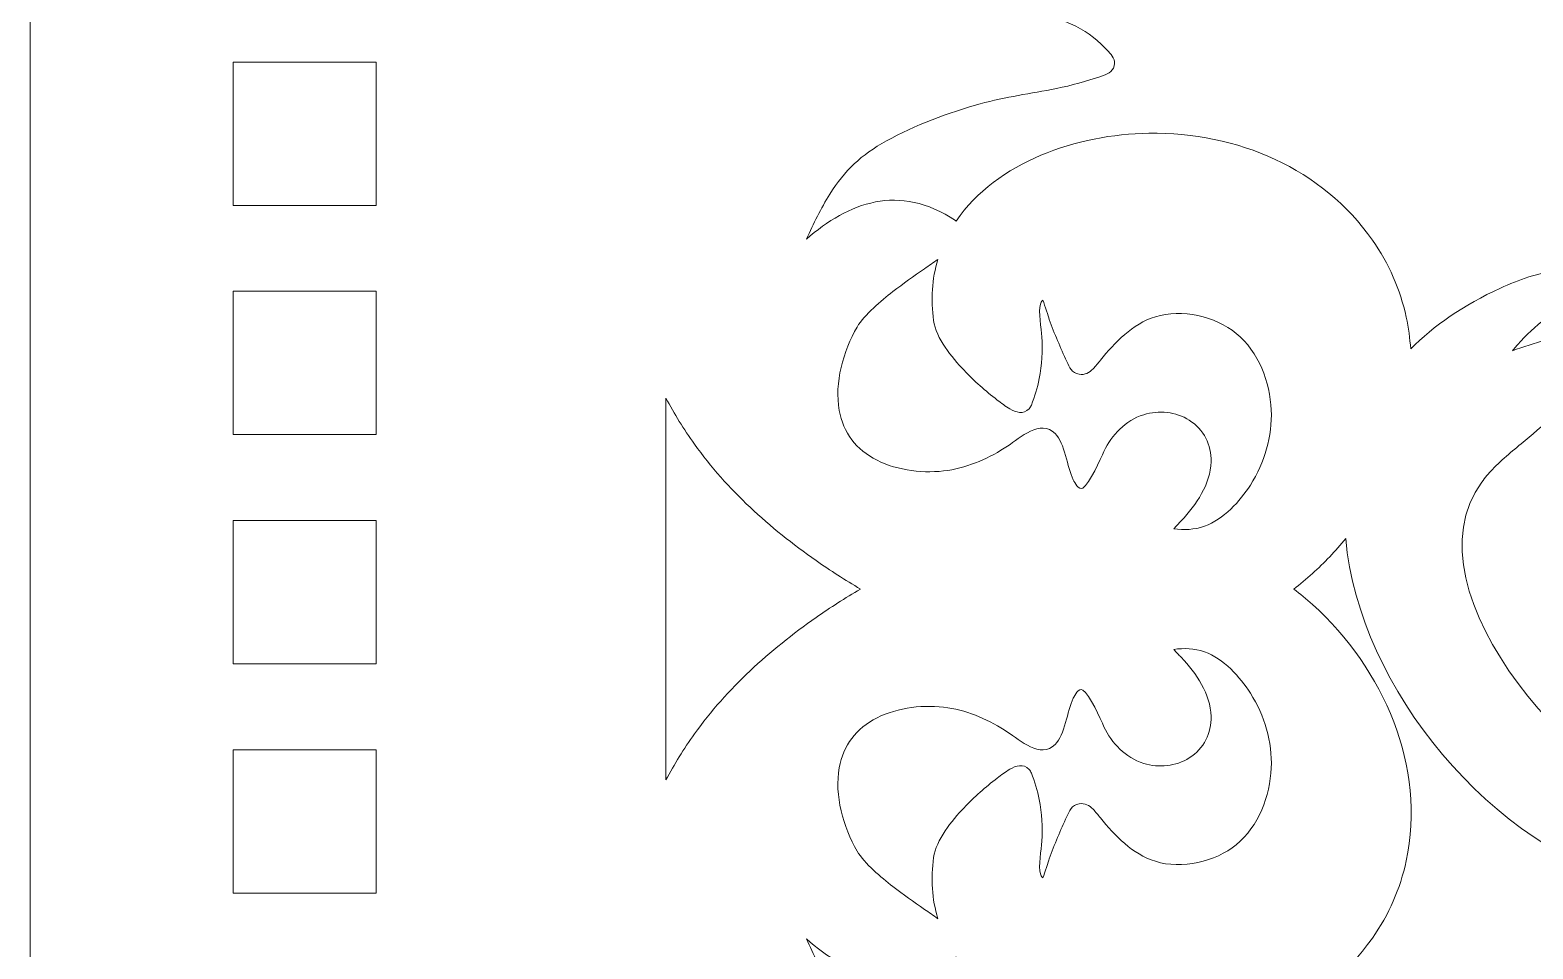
# Model space of a CAD drawing. Header units: centimetres. Extents: x -30.6 to 32.1, y -25.7 to 17.6.
# Drawn here: x -14.63 to -9.39, y 5.72 to 8.93 of the extents above; entities that cross this region are included whole.
import ezdxf

# ---------------------------------------------------------------- set-up
doc = ezdxf.new("R2010")
doc.units = ezdxf.units.CM
doc.header["$MEASUREMENT"] = 0
doc.layers.add('layer 1', color=7, linetype='Continuous')

msp = doc.modelspace()

# ---------------------------------------------------------------- linework, layer by layer
at = {"layer": 'layer 1', "color": 19, "lineweight": 20}
for points, knots in [([(-13.93922, 17.46558), (-13.93922, 17.46558), (-0.32715, 17.46558), (-0.32715, 17.46558), (-0.32715, 17.46558), (0.05453, 17.46558), (0.36681, 17.1533), (0.36681, 16.77162), (0.36681, 16.77162), (0.36681, 16.77162), (0.36681, -2.84046), (0.36681, -2.84046), (0.36681, -2.84046), (0.36681, -3.22214), (0.05453, -3.53442), (-0.32715, -3.53442), (-0.32715, -3.53442), (-0.32715, -3.53442), (-13.93922, -3.53442), (-13.93922, -3.53442), (-13.93922, -3.53442), (-14.3209, -3.53442), (-14.63318, -3.22214), (-14.63318, -2.84046), (-14.63318, -2.84046), (-14.63318, -2.84046), (-14.63318, 16.77162), (-14.63318, 16.77162), (-14.63318, 16.77162), (-14.63318, 17.1533), (-14.3209, 17.46558), (-13.93922, 17.46558)], [0, 0, 0, 0, 0.1111111, 0.1111111, 0.1111111, 0.1111111, 0.2222222, 0.2222222, 0.2222222, 0.2222222, 0.3333333, 0.3333333, 0.3333333, 0.3333333, 0.4444444, 0.4444444, 0.4444444, 0.4444444, 0.5555556, 0.5555556, 0.5555556, 0.5555556, 0.6666667, 0.6666667, 0.6666667, 0.6666667, 0.7777778, 0.7777778, 0.7777778, 0.7777778, 1, 1, 1, 1]), ([(-9.81387, 7.81436), (-9.73326, 7.8956), (-9.62992, 7.96766), (-9.50068, 8.02676), (-9.50068, 8.02676), (-9.43726, 8.05575), (-9.36611, 8.08019), (-9.29755, 8.09025), (-9.29755, 8.09025), (-9.26289, 8.09532), (-9.18662, 8.10476), (-9.17577, 8.05432), (-9.17577, 8.05432), (-9.16668, 8.01219), (-9.21421, 7.98954), (-9.24308, 7.9774), (-9.24308, 7.9774), (-9.32305, 7.94375), (-9.39377, 7.88451), (-9.45131, 7.81703), (-9.45131, 7.81703), (-9.45355, 7.81443), (-9.45604, 7.81145), (-9.45875, 7.80816), (-9.45875, 7.80816), (-9.38257, 7.8365), (-9.29498, 7.85868), (-9.25467, 7.8683), (-9.25467, 7.8683), (-9.25467, 7.8683), (-9.23123, 7.8739), (-9.23123, 7.8739), (-9.23123, 7.8739), (-9.23123, 7.8739), (-9.21858, 7.85208), (-9.21858, 7.85208), (-9.21858, 7.85208), (-9.18031, 7.78615), (-9.27703, 7.64349), (-9.31029, 7.59719), (-9.31029, 7.59719), (-9.33814, 7.55843), (-9.37776, 7.52543), (-9.41377, 7.49561), (-9.41377, 7.49561), (-9.45311, 7.46308), (-9.49319, 7.43107), (-9.5287, 7.39372), (-9.5287, 7.39372), (-9.54179, 7.37997), (-9.55423, 7.36546), (-9.56557, 7.35004), (-9.56557, 7.35004), (-9.84562, 6.96853), (-9.20729, 6.24903), (-8.78555, 6.17361), (-8.78555, 6.17361), (-8.72511, 6.1628), (-8.66332, 6.15716), (-8.60172, 6.15677), (-8.60172, 6.15677), (-8.70246, 6.20396), (-8.79597, 6.26965), (-8.87449, 6.35206), (-8.87449, 6.35206), (-8.95833, 6.44004), (-9.03049, 6.54794), (-9.06423, 6.66939), (-9.06423, 6.66939), (-9.09059, 6.76423), (-9.09259, 6.86667), (-9.05572, 6.95875), (-9.05572, 6.95875), (-9.01314, 7.06506), (-9.0112, 7.26277), (-9.02028, 7.37764), (-9.02028, 7.37764), (-9.02028, 7.37764), (-9.02353, 7.4186), (-9.02353, 7.4186), (-9.02353, 7.4186), (-9.02353, 7.4186), (-8.98509, 7.41676), (-8.98509, 7.41676), (-8.98509, 7.41676), (-8.91103, 7.41327), (-8.82586, 7.35647), (-8.77483, 7.3032), (-8.77483, 7.3032), (-8.74138, 7.26827), (-8.71444, 7.21905), (-8.69275, 7.17504), (-8.69275, 7.17504), (-8.67576, 7.14055), (-8.6605, 7.10531), (-8.64486, 7.07016), (-8.64486, 7.07016), (-8.64508, 7.08223), (-8.64564, 7.09432), (-8.64633, 7.10637), (-8.64633, 7.10637), (-8.64808, 7.13718), (-8.65445, 7.18294), (-8.62514, 7.2017), (-8.62514, 7.2017), (-8.61691, 7.20696), (-8.60735, 7.20888), (-8.59788, 7.20765), (-8.59788, 7.20765), (-8.57151, 7.20419), (-8.5309, 7.16168), (-8.51273, 7.1423), (-8.51273, 7.1423), (-8.47501, 7.10211), (-8.43974, 7.0559), (-8.41153, 7.00763), (-8.41153, 7.00763), (-8.37465, 6.94463), (-8.34294, 6.86565), (-8.35349, 6.78983), (-8.35349, 6.78983), (-8.36164, 6.73115), (-8.38173, 6.65325), (-8.37571, 6.59512), (-8.37571, 6.59512), (-8.36782, 6.51894), (-8.31018, 6.46561), (-8.25501, 6.42395), (-8.25501, 6.42395), (-8.13522, 6.33352), (-7.81643, 6.35191), (-7.61769, 6.37851), (-7.61769, 6.37851), (-7.62193, 6.38178), (-7.62611, 6.38504), (-7.63012, 6.38824), (-7.63012, 6.38824), (-7.69336, 6.43879), (-7.75019, 6.50193), (-7.78826, 6.57627), (-7.78826, 6.57627), (-7.82864, 6.65509), (-7.82752, 6.74294), (-7.80058, 6.82614), (-7.80058, 6.82614), (-7.78844, 6.86365), (-7.76785, 6.90888), (-7.74513, 6.94087), (-7.74513, 6.94087), (-7.74513, 6.94087), (-7.71761, 6.97955), (-7.71761, 6.97955), (-7.71761, 6.97955), (-8.016, 7.16623), (-8.29011, 7.39425), (-8.52082, 7.67152), (-8.52082, 7.67152), (-8.71238, 7.9017), (-8.86921, 8.16103), (-8.98111, 8.44515), (-8.98111, 8.44515), (-9.08511, 8.70934), (-9.14788, 8.98894), (-9.16795, 9.27472), (-9.16795, 9.27472), (-9.18018, 9.44922), (-9.1711, 9.61342), (-9.13763, 9.768), (-9.13763, 9.768), (-9.23108, 9.55426), (-9.40114, 9.37161), (-9.62823, 9.26956), (-9.62823, 9.26956), (-9.74699, 9.21618), (-9.87176, 9.18344), (-10.00404, 9.19169), (-10.00404, 9.19169), (-10.11109, 9.19835), (-10.21744, 9.22167), (-10.30844, 9.27773), (-10.30844, 9.27773), (-10.33488, 9.29403), (-10.35968, 9.31285), (-10.38283, 9.33353), (-10.38283, 9.33353), (-10.36178, 9.28799), (-10.34886, 9.23558), (-10.34595, 9.17587), (-10.34595, 9.17587), (-10.34488, 9.15394), (-10.34365, 9.13126), (-10.36519, 9.11666), (-10.36519, 9.11666), (-10.39078, 9.09932), (-10.41878, 9.11441), (-10.44285, 9.12528), (-10.44285, 9.12528), (-10.62407, 9.20727), (-11.03341, 9.18354), (-11.13936, 8.98998), (-11.13936, 8.98998), (-11.0865, 8.97838), (-11.03069, 8.9642), (-10.98278, 8.94061), (-10.98278, 8.94061), (-10.93714, 8.91814), (-10.90271, 8.88862), (-10.86911, 8.85241), (-10.86911, 8.85241), (-10.85559, 8.8378), (-10.84348, 8.82358), (-10.84896, 8.80222), (-10.84896, 8.80222), (-10.85482, 8.77937), (-10.87486, 8.77231), (-10.89525, 8.76545), (-10.89525, 8.76545), (-10.94657, 8.74813), (-10.99725, 8.73382), (-11.05066, 8.72318), (-11.05066, 8.72318), (-11.14089, 8.70522), (-11.22703, 8.69403), (-11.31663, 8.66953), (-11.31663, 8.66953), (-11.42477, 8.63996), (-11.5467, 8.59438), (-11.64378, 8.54044), (-11.64378, 8.54044), (-11.73292, 8.49089), (-11.78897, 8.43865), (-11.84152, 8.35418), (-11.84152, 8.35418), (-11.87215, 8.30494), (-11.89887, 8.25158), (-11.92338, 8.19757), (-11.92338, 8.19757), (-11.77679, 8.32514), (-11.60125, 8.39417), (-11.40237, 8.2623), (-11.40237, 8.2623), (-11.40157, 8.26177), (-11.40079, 8.26124), (-11.40003, 8.26071), (-11.40003, 8.26071), (-11.25909, 8.46762), (-10.97809, 8.56363), (-10.72805, 8.56709), (-10.72805, 8.56709), (-10.41721, 8.57141), (-10.12276, 8.44308), (-9.94757, 8.19454), (-9.94757, 8.19454), (-9.88996, 8.11283), (-9.85042, 8.02187), (-9.82959, 7.9256), (-9.82959, 7.9256), (-9.8216, 7.88867), (-9.81643, 7.85151), (-9.81387, 7.81436)], [0, 0, 0, 0, 0.0151515, 0.0151515, 0.0151515, 0.0151515, 0.030303, 0.030303, 0.030303, 0.030303, 0.0454545, 0.0454545, 0.0454545, 0.0454545, 0.0606061, 0.0606061, 0.0606061, 0.0606061, 0.0757576, 0.0757576, 0.0757576, 0.0757576, 0.0909091, 0.0909091, 0.0909091, 0.0909091, 0.1060606, 0.1060606, 0.1060606, 0.1060606, 0.1212121, 0.1212121, 0.1212121, 0.1212121, 0.1363636, 0.1363636, 0.1363636, 0.1363636, 0.1515152, 0.1515152, 0.1515152, 0.1515152, 0.1666667, 0.1666667, 0.1666667, 0.1666667, 0.1818182, 0.1818182, 0.1818182, 0.1818182, 0.1969697, 0.1969697, 0.1969697, 0.1969697, 0.2121212, 0.2121212, 0.2121212, 0.2121212, 0.2272727, 0.2272727, 0.2272727, 0.2272727, 0.2424242, 0.2424242, 0.2424242, 0.2424242, 0.2575758, 0.2575758, 0.2575758, 0.2575758, 0.2727273, 0.2727273, 0.2727273, 0.2727273, 0.2878788, 0.2878788, 0.2878788, 0.2878788, 0.3030303, 0.3030303, 0.3030303, 0.3030303, 0.3181818, 0.3181818, 0.3181818, 0.3181818, 0.3333333, 0.3333333, 0.3333333, 0.3333333, 0.3484848, 0.3484848, 0.3484848, 0.3484848, 0.3636364, 0.3636364, 0.3636364, 0.3636364, 0.3787879, 0.3787879, 0.3787879, 0.3787879, 0.3939394, 0.3939394, 0.3939394, 0.3939394, 0.4090909, 0.4090909, 0.4090909, 0.4090909, 0.4242424, 0.4242424, 0.4242424, 0.4242424, 0.4393939, 0.4393939, 0.4393939, 0.4393939, 0.4545455, 0.4545455, 0.4545455, 0.4545455, 0.469697, 0.469697, 0.469697, 0.469697, 0.4848485, 0.4848485, 0.4848485, 0.4848485, 0.5, 0.5, 0.5, 0.5, 0.5151515, 0.5151515, 0.5151515, 0.5151515, 0.530303, 0.530303, 0.530303, 0.530303, 0.5454545, 0.5454545, 0.5454545, 0.5454545, 0.5606061, 0.5606061, 0.5606061, 0.5606061, 0.5757576, 0.5757576, 0.5757576, 0.5757576, 0.5909091, 0.5909091, 0.5909091, 0.5909091, 0.6060606, 0.6060606, 0.6060606, 0.6060606, 0.6212121, 0.6212121, 0.6212121, 0.6212121, 0.6363636, 0.6363636, 0.6363636, 0.6363636, 0.6515152, 0.6515152, 0.6515152, 0.6515152, 0.6666667, 0.6666667, 0.6666667, 0.6666667, 0.6818182, 0.6818182, 0.6818182, 0.6818182, 0.6969697, 0.6969697, 0.6969697, 0.6969697, 0.7121212, 0.7121212, 0.7121212, 0.7121212, 0.7272727, 0.7272727, 0.7272727, 0.7272727, 0.7424242, 0.7424242, 0.7424242, 0.7424242, 0.7575758, 0.7575758, 0.7575758, 0.7575758, 0.7727273, 0.7727273, 0.7727273, 0.7727273, 0.7878788, 0.7878788, 0.7878788, 0.7878788, 0.8030303, 0.8030303, 0.8030303, 0.8030303, 0.8181818, 0.8181818, 0.8181818, 0.8181818, 0.8333333, 0.8333333, 0.8333333, 0.8333333, 0.8484848, 0.8484848, 0.8484848, 0.8484848, 0.8636364, 0.8636364, 0.8636364, 0.8636364, 0.8787879, 0.8787879, 0.8787879, 0.8787879, 0.8939394, 0.8939394, 0.8939394, 0.8939394, 0.9090909, 0.9090909, 0.9090909, 0.9090909, 0.9242424, 0.9242424, 0.9242424, 0.9242424, 0.9393939, 0.9393939, 0.9393939, 0.9393939, 0.9545455, 0.9545455, 0.9545455, 0.9545455, 0.969697, 0.969697, 0.969697, 0.969697, 1, 1, 1, 1]), ([(-13.92466, 8.81558), (-13.92466, 8.81558), (-13.42466, 8.81558), (-13.42466, 8.81558), (-13.42466, 8.81558), (-13.42466, 8.81558), (-13.42466, 8.31558), (-13.42466, 8.31558), (-13.42466, 8.31558), (-13.42466, 8.31558), (-13.92466, 8.31558), (-13.92466, 8.31558), (-13.92466, 8.31558), (-13.92466, 8.31558), (-13.92466, 8.81558), (-13.92466, 8.81558)], [0, 0, 0, 0, 0.2, 0.2, 0.2, 0.2, 0.4, 0.4, 0.4, 0.4, 0.6, 0.6, 0.6, 0.6, 1, 1, 1, 1]), ([(-11.46441, 8.12689), (-11.47994, 8.11566), (-11.49614, 8.10486), (-11.51089, 8.09455), (-11.51089, 8.09455), (-11.5482, 8.06854), (-11.58537, 8.04234), (-11.62121, 8.01451), (-11.62121, 8.01451), (-11.6623, 7.98262), (-11.72, 7.93521), (-11.74604, 7.89101), (-11.74604, 7.89101), (-11.79521, 7.8075), (-11.82565, 7.69592), (-11.8087, 7.60028), (-11.8087, 7.60028), (-11.79496, 7.52265), (-11.74946, 7.46301), (-11.6767, 7.42626), (-11.6767, 7.42626), (-11.60413, 7.3896), (-11.51009, 7.37862), (-11.42932, 7.39087), (-11.42932, 7.39087), (-11.35402, 7.40229), (-11.28314, 7.43481), (-11.22081, 7.47574), (-11.22081, 7.47574), (-11.17712, 7.50442), (-11.10643, 7.57076), (-11.05491, 7.5192), (-11.05491, 7.5192), (-11.02176, 7.48601), (-11.01276, 7.40258), (-10.99148, 7.35779), (-10.99148, 7.35779), (-10.98732, 7.34908), (-10.97293, 7.32035), (-10.95829, 7.32914), (-10.95829, 7.32914), (-10.93446, 7.34339), (-10.89646, 7.43167), (-10.88442, 7.45703), (-10.88442, 7.45703), (-10.85688, 7.515), (-10.81071, 7.56449), (-10.74589, 7.58495), (-10.74589, 7.58495), (-10.69277, 7.60171), (-10.63344, 7.59565), (-10.58668, 7.56593), (-10.58668, 7.56593), (-10.53524, 7.53324), (-10.50909, 7.47919), (-10.51061, 7.42099), (-10.51061, 7.42099), (-10.51266, 7.3432), (-10.5615, 7.27068), (-10.61507, 7.215), (-10.61507, 7.215), (-10.62388, 7.20586), (-10.63247, 7.19673), (-10.64082, 7.18743), (-10.64082, 7.18743), (-10.60478, 7.18277), (-10.5694, 7.1831), (-10.53364, 7.19593), (-10.53364, 7.19593), (-10.46716, 7.21976), (-10.4094, 7.28357), (-10.37358, 7.3398), (-10.37358, 7.3398), (-10.32366, 7.41819), (-10.29639, 7.5097), (-10.3007, 7.60159), (-10.3007, 7.60159), (-10.3052, 7.69793), (-10.34425, 7.80481), (-10.42309, 7.86887), (-10.42309, 7.86887), (-10.49659, 7.92858), (-10.6124, 7.95545), (-10.70504, 7.92678), (-10.70504, 7.92678), (-10.7857, 7.90181), (-10.84634, 7.83662), (-10.89694, 7.77499), (-10.89694, 7.77499), (-10.90513, 7.765), (-10.91354, 7.75432), (-10.92262, 7.74507), (-10.92262, 7.74507), (-10.93562, 7.73184), (-10.95158, 7.72265), (-10.97157, 7.72636), (-10.97157, 7.72636), (-10.99678, 7.73102), (-11.00577, 7.75087), (-11.01458, 7.7706), (-11.01458, 7.7706), (-11.03611, 7.81884), (-11.05789, 7.86794), (-11.07538, 7.91761), (-11.07538, 7.91761), (-11.07894, 7.92776), (-11.09015, 7.96582), (-11.09812, 7.98443), (-11.09812, 7.98443), (-11.10199, 7.98014), (-11.10514, 7.97427), (-11.10636, 7.97052), (-11.10636, 7.97052), (-11.11445, 7.94564), (-11.10348, 7.88473), (-11.10151, 7.85698), (-11.10151, 7.85698), (-11.09808, 7.80894), (-11.10098, 7.75827), (-11.11045, 7.71093), (-11.11045, 7.71093), (-11.11686, 7.67885), (-11.12644, 7.64936), (-11.13788, 7.61872), (-11.13788, 7.61872), (-11.1396, 7.61407), (-11.14225, 7.6098), (-11.14566, 7.60612), (-11.14566, 7.60612), (-11.16581, 7.58442), (-11.19215, 7.59331), (-11.21307, 7.60575), (-11.21307, 7.60575), (-11.22831, 7.61481), (-11.24316, 7.62568), (-11.25719, 7.63637), (-11.25719, 7.63637), (-11.29809, 7.66758), (-11.33764, 7.70304), (-11.37287, 7.73994), (-11.37287, 7.73994), (-11.41606, 7.78519), (-11.47038, 7.85146), (-11.47921, 7.91357), (-11.47921, 7.91357), (-11.48958, 7.98655), (-11.48504, 8.0584), (-11.46441, 8.12689)], [0, 0, 0, 0, 0.0263158, 0.0263158, 0.0263158, 0.0263158, 0.0526316, 0.0526316, 0.0526316, 0.0526316, 0.0789474, 0.0789474, 0.0789474, 0.0789474, 0.1052632, 0.1052632, 0.1052632, 0.1052632, 0.1315789, 0.1315789, 0.1315789, 0.1315789, 0.1578947, 0.1578947, 0.1578947, 0.1578947, 0.1842105, 0.1842105, 0.1842105, 0.1842105, 0.2105263, 0.2105263, 0.2105263, 0.2105263, 0.2368421, 0.2368421, 0.2368421, 0.2368421, 0.2631579, 0.2631579, 0.2631579, 0.2631579, 0.2894737, 0.2894737, 0.2894737, 0.2894737, 0.3157895, 0.3157895, 0.3157895, 0.3157895, 0.3421053, 0.3421053, 0.3421053, 0.3421053, 0.3684211, 0.3684211, 0.3684211, 0.3684211, 0.3947368, 0.3947368, 0.3947368, 0.3947368, 0.4210526, 0.4210526, 0.4210526, 0.4210526, 0.4473684, 0.4473684, 0.4473684, 0.4473684, 0.4736842, 0.4736842, 0.4736842, 0.4736842, 0.5, 0.5, 0.5, 0.5, 0.5263158, 0.5263158, 0.5263158, 0.5263158, 0.5526316, 0.5526316, 0.5526316, 0.5526316, 0.5789474, 0.5789474, 0.5789474, 0.5789474, 0.6052632, 0.6052632, 0.6052632, 0.6052632, 0.6315789, 0.6315789, 0.6315789, 0.6315789, 0.6578947, 0.6578947, 0.6578947, 0.6578947, 0.6842105, 0.6842105, 0.6842105, 0.6842105, 0.7105263, 0.7105263, 0.7105263, 0.7105263, 0.7368421, 0.7368421, 0.7368421, 0.7368421, 0.7631579, 0.7631579, 0.7631579, 0.7631579, 0.7894737, 0.7894737, 0.7894737, 0.7894737, 0.8157895, 0.8157895, 0.8157895, 0.8157895, 0.8421053, 0.8421053, 0.8421053, 0.8421053, 0.8684211, 0.8684211, 0.8684211, 0.8684211, 0.8947368, 0.8947368, 0.8947368, 0.8947368, 0.9210526, 0.9210526, 0.9210526, 0.9210526, 0.9473684, 0.9473684, 0.9473684, 0.9473684, 1, 1, 1, 1]), ([(-13.92466, 8.01558), (-13.92466, 8.01558), (-13.42466, 8.01558), (-13.42466, 8.01558), (-13.42466, 8.01558), (-13.42466, 8.01558), (-13.42466, 7.51558), (-13.42466, 7.51558), (-13.42466, 7.51558), (-13.42466, 7.51558), (-13.92466, 7.51558), (-13.92466, 7.51558), (-13.92466, 7.51558), (-13.92466, 7.51558), (-13.92466, 8.01558), (-13.92466, 8.01558)], [0, 0, 0, 0, 0.2, 0.2, 0.2, 0.2, 0.4, 0.4, 0.4, 0.4, 0.6, 0.6, 0.6, 0.6, 1, 1, 1, 1]), ([(-12.41366, 7.64293), (-12.38472, 7.58811), (-12.35168, 7.53468), (-12.31407, 7.48246), (-12.31407, 7.48246), (-12.19876, 7.32234), (-12.05303, 7.19023), (-11.88891, 7.07582), (-11.88891, 7.07582), (-11.83962, 7.04145), (-11.78803, 7.00815), (-11.73468, 6.9768), (-11.73468, 6.9768), (-11.78803, 6.94545), (-11.83962, 6.91216), (-11.88891, 6.87779), (-11.88891, 6.87779), (-12.05303, 6.76339), (-12.19876, 6.63128), (-12.31407, 6.47116), (-12.31407, 6.47116), (-12.35168, 6.41894), (-12.38472, 6.3655), (-12.41366, 6.31068), (-12.41366, 6.31068), (-12.41366, 6.31068), (-12.41366, 7.64293), (-12.41366, 7.64293)], [0, 0, 0, 0, 0.125, 0.125, 0.125, 0.125, 0.25, 0.25, 0.25, 0.25, 0.375, 0.375, 0.375, 0.375, 0.5, 0.5, 0.5, 0.5, 0.625, 0.625, 0.625, 0.625, 0.75, 0.75, 0.75, 0.75, 1, 1, 1, 1]), ([(-13.92466, 7.21558), (-13.92466, 7.21558), (-13.42466, 7.21558), (-13.42466, 7.21558), (-13.42466, 7.21558), (-13.42466, 7.21558), (-13.42466, 6.71558), (-13.42466, 6.71558), (-13.42466, 6.71558), (-13.42466, 6.71558), (-13.92466, 6.71558), (-13.92466, 6.71558), (-13.92466, 6.71558), (-13.92466, 6.71558), (-13.92466, 7.21558), (-13.92466, 7.21558)], [0, 0, 0, 0, 0.2, 0.2, 0.2, 0.2, 0.4, 0.4, 0.4, 0.4, 0.6, 0.6, 0.6, 0.6, 1, 1, 1, 1]), ([(-9.72797, 4.72311), (-9.71148, 4.80612), (-9.67007, 4.88585), (-9.59781, 4.95461), (-9.59781, 4.95461), (-9.47021, 5.07606), (-9.30324, 5.12509), (-9.14224, 5.05097), (-9.14224, 5.05097), (-9.02573, 4.99734), (-8.91954, 4.87333), (-8.9255, 4.73052), (-8.9255, 4.73052), (-8.92882, 4.65076), (-8.96766, 4.58501), (-9.02602, 4.53712), (-9.02602, 4.53712), (-9.12082, 4.45931), (-9.24807, 4.40114), (-9.3461, 4.50701), (-9.3461, 4.50701), (-9.35596, 4.51768), (-9.3653, 4.53018), (-9.37389, 4.54377), (-9.37389, 4.54377), (-9.3737, 4.54211), (-9.37352, 4.54047), (-9.37329, 4.53888), (-9.37329, 4.53888), (-9.37193, 4.52884), (-9.36982, 4.51931), (-9.36707, 4.51027), (-9.36707, 4.51027), (-9.32793, 4.47372), (-9.29209, 4.43424), (-9.2598, 4.39229), (-9.2598, 4.39229), (-9.23738, 4.38076), (-9.21345, 4.37179), (-9.18973, 4.36475), (-9.18973, 4.36475), (-9.17058, 4.35907), (-9.15098, 4.35659), (-9.1311, 4.35729), (-9.1311, 4.35729), (-8.99569, 4.36197), (-8.8691, 4.51047), (-8.7961, 4.61932), (-8.7961, 4.61932), (-8.7469, 4.69264), (-8.70343, 4.77395), (-8.66972, 4.85669), (-8.66972, 4.85669), (-8.64941, 4.90651), (-8.62224, 4.98206), (-8.62016, 5.03679), (-8.62016, 5.03679), (-8.61448, 5.18542), (-8.57812, 5.33985), (-8.52179, 5.47542), (-8.52179, 5.47542), (-8.4512, 5.64535), (-8.34809, 5.79104), (-8.21877, 5.91064), (-8.21877, 5.91064), (-8.48014, 5.86694), (-8.74904, 5.86713), (-9.00659, 5.93559), (-9.00659, 5.93559), (-9.53267, 6.07534), (-9.99239, 6.62829), (-10.04081, 7.15277), (-10.04081, 7.15277), (-10.07633, 7.10921), (-10.11522, 7.06833), (-10.15694, 7.03076), (-10.15694, 7.03076), (-10.17799, 7.01181), (-10.19956, 6.99384), (-10.22155, 6.9768), (-10.22155, 6.9768), (-10.19956, 6.95976), (-10.17799, 6.94181), (-10.15694, 6.92286), (-10.15694, 6.92286), (-9.90733, 6.69816), (-9.75892, 6.35469), (-9.82959, 6.02804), (-9.82959, 6.02804), (-9.85042, 5.93174), (-9.88996, 5.84079), (-9.94757, 5.75908), (-9.94757, 5.75908), (-10.12276, 5.51052), (-10.41721, 5.3822), (-10.72805, 5.38654), (-10.72805, 5.38654), (-10.97809, 5.38998), (-11.25909, 5.486), (-11.40003, 5.69291), (-11.40003, 5.69291), (-11.40079, 5.69238), (-11.40157, 5.69185), (-11.40237, 5.69131), (-11.40237, 5.69131), (-11.60125, 5.55943), (-11.77679, 5.62846), (-11.92338, 5.75604), (-11.92338, 5.75604), (-11.89887, 5.70204), (-11.87215, 5.64868), (-11.84152, 5.59944), (-11.84152, 5.59944), (-11.78897, 5.51495), (-11.73292, 5.46271), (-11.64378, 5.41317), (-11.64378, 5.41317), (-11.5467, 5.35923), (-11.42477, 5.31365), (-11.31663, 5.28409), (-11.31663, 5.28409), (-11.22703, 5.25958), (-11.14089, 5.24838), (-11.05066, 5.23045), (-11.05066, 5.23045), (-10.99725, 5.21981), (-10.94657, 5.20548), (-10.89525, 5.18817), (-10.89525, 5.18817), (-10.87486, 5.18131), (-10.85482, 5.17424), (-10.84896, 5.1514), (-10.84896, 5.1514), (-10.84348, 5.13004), (-10.85559, 5.1158), (-10.86911, 5.10122), (-10.86911, 5.10122), (-10.90271, 5.065), (-10.93714, 5.03548), (-10.98278, 5.013), (-10.98278, 5.013), (-11.03069, 4.9894), (-11.0865, 4.97523), (-11.13936, 4.96363), (-11.13936, 4.96363), (-11.03341, 4.77007), (-10.62407, 4.74634), (-10.44285, 4.82834), (-10.44285, 4.82834), (-10.41878, 4.83922), (-10.39078, 4.8543), (-10.36519, 4.83695), (-10.36519, 4.83695), (-10.34365, 4.82236), (-10.34488, 4.79967), (-10.34595, 4.77775), (-10.34595, 4.77775), (-10.34886, 4.71803), (-10.36178, 4.66564), (-10.38283, 4.6201), (-10.38283, 4.6201), (-10.35968, 4.64077), (-10.33488, 4.65959), (-10.30844, 4.67587), (-10.30844, 4.67587), (-10.21744, 4.73194), (-10.11109, 4.75526), (-10.00404, 4.76192), (-10.00404, 4.76192), (-9.90827, 4.76789), (-9.81643, 4.75238), (-9.72797, 4.72311)], [0, 0, 0, 0, 0.0227273, 0.0227273, 0.0227273, 0.0227273, 0.0454545, 0.0454545, 0.0454545, 0.0454545, 0.0681818, 0.0681818, 0.0681818, 0.0681818, 0.0909091, 0.0909091, 0.0909091, 0.0909091, 0.1136364, 0.1136364, 0.1136364, 0.1136364, 0.1363636, 0.1363636, 0.1363636, 0.1363636, 0.1590909, 0.1590909, 0.1590909, 0.1590909, 0.1818182, 0.1818182, 0.1818182, 0.1818182, 0.2045455, 0.2045455, 0.2045455, 0.2045455, 0.2272727, 0.2272727, 0.2272727, 0.2272727, 0.25, 0.25, 0.25, 0.25, 0.2727273, 0.2727273, 0.2727273, 0.2727273, 0.2954545, 0.2954545, 0.2954545, 0.2954545, 0.3181818, 0.3181818, 0.3181818, 0.3181818, 0.3409091, 0.3409091, 0.3409091, 0.3409091, 0.3636364, 0.3636364, 0.3636364, 0.3636364, 0.3863636, 0.3863636, 0.3863636, 0.3863636, 0.4090909, 0.4090909, 0.4090909, 0.4090909, 0.4318182, 0.4318182, 0.4318182, 0.4318182, 0.4545455, 0.4545455, 0.4545455, 0.4545455, 0.4772727, 0.4772727, 0.4772727, 0.4772727, 0.5, 0.5, 0.5, 0.5, 0.5227273, 0.5227273, 0.5227273, 0.5227273, 0.5454545, 0.5454545, 0.5454545, 0.5454545, 0.5681818, 0.5681818, 0.5681818, 0.5681818, 0.5909091, 0.5909091, 0.5909091, 0.5909091, 0.6136364, 0.6136364, 0.6136364, 0.6136364, 0.6363636, 0.6363636, 0.6363636, 0.6363636, 0.6590909, 0.6590909, 0.6590909, 0.6590909, 0.6818182, 0.6818182, 0.6818182, 0.6818182, 0.7045455, 0.7045455, 0.7045455, 0.7045455, 0.7272727, 0.7272727, 0.7272727, 0.7272727, 0.75, 0.75, 0.75, 0.75, 0.7727273, 0.7727273, 0.7727273, 0.7727273, 0.7954545, 0.7954545, 0.7954545, 0.7954545, 0.8181818, 0.8181818, 0.8181818, 0.8181818, 0.8409091, 0.8409091, 0.8409091, 0.8409091, 0.8636364, 0.8636364, 0.8636364, 0.8636364, 0.8863636, 0.8863636, 0.8863636, 0.8863636, 0.9090909, 0.9090909, 0.9090909, 0.9090909, 0.9318182, 0.9318182, 0.9318182, 0.9318182, 0.9545455, 0.9545455, 0.9545455, 0.9545455, 1, 1, 1, 1]), ([(-11.46441, 5.82673), (-11.47994, 5.83795), (-11.49614, 5.84876), (-11.51089, 5.85907), (-11.51089, 5.85907), (-11.5482, 5.88509), (-11.58537, 5.91127), (-11.62121, 5.93909), (-11.62121, 5.93909), (-11.6623, 5.971), (-11.72, 6.0184), (-11.74604, 6.06261), (-11.74604, 6.06261), (-11.79521, 6.14612), (-11.82565, 6.25768), (-11.8087, 6.35333), (-11.8087, 6.35333), (-11.79496, 6.43096), (-11.74946, 6.49062), (-11.6767, 6.52735), (-11.6767, 6.52735), (-11.60413, 6.56402), (-11.51009, 6.57499), (-11.42932, 6.56275), (-11.42932, 6.56275), (-11.35402, 6.55134), (-11.28314, 6.51881), (-11.22081, 6.47788), (-11.22081, 6.47788), (-11.17712, 6.4492), (-11.10643, 6.38286), (-11.05491, 6.43442), (-11.05491, 6.43442), (-11.02176, 6.4676), (-11.01276, 6.55104), (-10.99148, 6.59583), (-10.99148, 6.59583), (-10.98732, 6.60452), (-10.97293, 6.63327), (-10.95829, 6.62448), (-10.95829, 6.62448), (-10.93446, 6.61021), (-10.89646, 6.52195), (-10.88442, 6.4966), (-10.88442, 6.4966), (-10.85688, 6.43862), (-10.81071, 6.38913), (-10.74589, 6.36867), (-10.74589, 6.36867), (-10.69277, 6.35191), (-10.63344, 6.35796), (-10.58668, 6.38769), (-10.58668, 6.38769), (-10.53524, 6.42038), (-10.50909, 6.47442), (-10.51061, 6.53261), (-10.51061, 6.53261), (-10.51266, 6.61042), (-10.5615, 6.68294), (-10.61507, 6.7386), (-10.61507, 6.7386), (-10.62388, 6.74776), (-10.63247, 6.75689), (-10.64082, 6.76618), (-10.64082, 6.76618), (-10.60478, 6.77084), (-10.5694, 6.77051), (-10.53364, 6.75769), (-10.53364, 6.75769), (-10.46716, 6.73386), (-10.4094, 6.67006), (-10.37358, 6.61382), (-10.37358, 6.61382), (-10.32366, 6.53543), (-10.29639, 6.4439), (-10.3007, 6.35204), (-10.3007, 6.35204), (-10.3052, 6.2557), (-10.34425, 6.1488), (-10.42309, 6.08475), (-10.42309, 6.08475), (-10.49659, 6.02504), (-10.6124, 5.99815), (-10.70504, 6.02682), (-10.70504, 6.02682), (-10.7857, 6.05179), (-10.84634, 6.11699), (-10.89694, 6.17862), (-10.89694, 6.17862), (-10.90513, 6.18862), (-10.91354, 6.1993), (-10.92262, 6.20853), (-10.92262, 6.20853), (-10.93562, 6.22177), (-10.95158, 6.23097), (-10.97157, 6.22725), (-10.97157, 6.22725), (-10.99678, 6.22259), (-11.00577, 6.20276), (-11.01458, 6.183), (-11.01458, 6.183), (-11.03611, 6.13477), (-11.05789, 6.08567), (-11.07538, 6.036), (-11.07538, 6.036), (-11.07894, 6.02585), (-11.09015, 5.9878), (-11.09812, 5.96917), (-11.09812, 5.96917), (-11.10199, 5.97349), (-11.10514, 5.97935), (-11.10636, 5.98308), (-11.10636, 5.98308), (-11.11445, 6.00797), (-11.10348, 6.06888), (-11.10151, 6.09663), (-11.10151, 6.09663), (-11.09808, 6.14468), (-11.10098, 6.19535), (-11.11045, 6.24268), (-11.11045, 6.24268), (-11.11686, 6.27477), (-11.12644, 6.30426), (-11.13788, 6.3349), (-11.13788, 6.3349), (-11.1396, 6.33954), (-11.14225, 6.34382), (-11.14566, 6.3475), (-11.14566, 6.3475), (-11.16581, 6.36918), (-11.19215, 6.3603), (-11.21307, 6.34786), (-11.21307, 6.34786), (-11.22831, 6.3388), (-11.24316, 6.32794), (-11.25719, 6.31725), (-11.25719, 6.31725), (-11.29809, 6.28603), (-11.33764, 6.25058), (-11.37287, 6.21369), (-11.37287, 6.21369), (-11.41606, 6.16841), (-11.47038, 6.10216), (-11.47921, 6.04005), (-11.47921, 6.04005), (-11.48958, 5.96706), (-11.48504, 5.89522), (-11.46441, 5.82673)], [0, 0, 0, 0, 0.0263158, 0.0263158, 0.0263158, 0.0263158, 0.0526316, 0.0526316, 0.0526316, 0.0526316, 0.0789474, 0.0789474, 0.0789474, 0.0789474, 0.1052632, 0.1052632, 0.1052632, 0.1052632, 0.1315789, 0.1315789, 0.1315789, 0.1315789, 0.1578947, 0.1578947, 0.1578947, 0.1578947, 0.1842105, 0.1842105, 0.1842105, 0.1842105, 0.2105263, 0.2105263, 0.2105263, 0.2105263, 0.2368421, 0.2368421, 0.2368421, 0.2368421, 0.2631579, 0.2631579, 0.2631579, 0.2631579, 0.2894737, 0.2894737, 0.2894737, 0.2894737, 0.3157895, 0.3157895, 0.3157895, 0.3157895, 0.3421053, 0.3421053, 0.3421053, 0.3421053, 0.3684211, 0.3684211, 0.3684211, 0.3684211, 0.3947368, 0.3947368, 0.3947368, 0.3947368, 0.4210526, 0.4210526, 0.4210526, 0.4210526, 0.4473684, 0.4473684, 0.4473684, 0.4473684, 0.4736842, 0.4736842, 0.4736842, 0.4736842, 0.5, 0.5, 0.5, 0.5, 0.5263158, 0.5263158, 0.5263158, 0.5263158, 0.5526316, 0.5526316, 0.5526316, 0.5526316, 0.5789474, 0.5789474, 0.5789474, 0.5789474, 0.6052632, 0.6052632, 0.6052632, 0.6052632, 0.6315789, 0.6315789, 0.6315789, 0.6315789, 0.6578947, 0.6578947, 0.6578947, 0.6578947, 0.6842105, 0.6842105, 0.6842105, 0.6842105, 0.7105263, 0.7105263, 0.7105263, 0.7105263, 0.7368421, 0.7368421, 0.7368421, 0.7368421, 0.7631579, 0.7631579, 0.7631579, 0.7631579, 0.7894737, 0.7894737, 0.7894737, 0.7894737, 0.8157895, 0.8157895, 0.8157895, 0.8157895, 0.8421053, 0.8421053, 0.8421053, 0.8421053, 0.8684211, 0.8684211, 0.8684211, 0.8684211, 0.8947368, 0.8947368, 0.8947368, 0.8947368, 0.9210526, 0.9210526, 0.9210526, 0.9210526, 0.9473684, 0.9473684, 0.9473684, 0.9473684, 1, 1, 1, 1]), ([(-13.92466, 6.41558), (-13.92466, 6.41558), (-13.42466, 6.41558), (-13.42466, 6.41558), (-13.42466, 6.41558), (-13.42466, 6.41558), (-13.42466, 5.91558), (-13.42466, 5.91558), (-13.42466, 5.91558), (-13.42466, 5.91558), (-13.92466, 5.91558), (-13.92466, 5.91558), (-13.92466, 5.91558), (-13.92466, 5.91558), (-13.92466, 6.41558), (-13.92466, 6.41558)], [0, 0, 0, 0, 0.2, 0.2, 0.2, 0.2, 0.4, 0.4, 0.4, 0.4, 0.6, 0.6, 0.6, 0.6, 1, 1, 1, 1])]:
    msp.add_open_spline(points, degree=3, knots=knots, dxfattribs=at)

doc.saveas('drawing.dxf')
